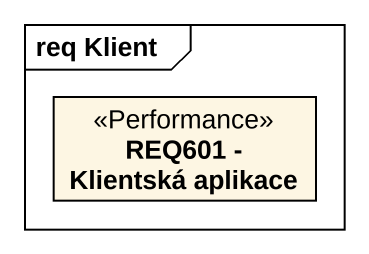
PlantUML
@startuml
mainframe req Klient
hide circle
hide empty members
class "REQ601 - Klientská aplikace" as REQ601_Klientská_aplikace <<Performance>>
@enduml
